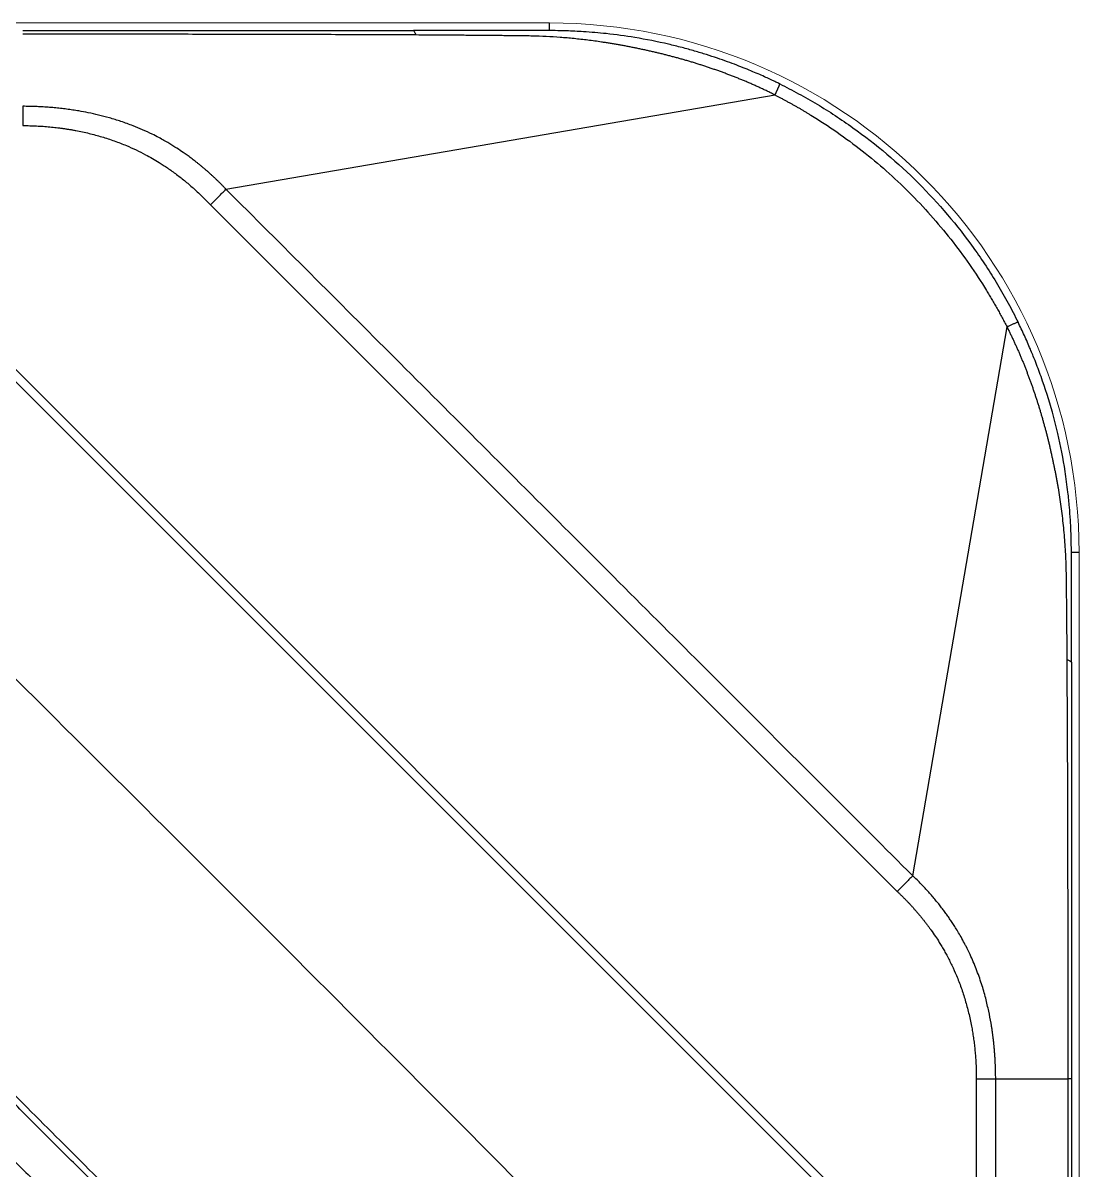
# Model space of a CAD drawing. Header units: inches. Extents: x 0 to 84, y -22 to 124.
# Drawn here: x 72.35 to 84.08, y 71.84 to 84.58 of the extents above; entities that cross this region are included whole.
import ezdxf

# ---------------------------------------------------------------- set-up
doc = ezdxf.new("R2010")
doc.units = ezdxf.units.IN
doc.header["$MEASUREMENT"] = 0
doc.layers.add('1', color=4, linetype='Continuous')

# ---------------------------------------------------------------- blocks, each defined once
blk = doc.blocks.new('2020 HS PILLOW')
at = {"layer": '1', "color": 2}
for points, knots in [([(5.803, -0.009), (4.052, -0.005), (0.184, 0.005), (-3.685, -0.004), (-5.803, -0.009)], [0, 0, 0, 0, 0.452479, 1, 1, 1, 1]), ([(5.803, -0.013), (5.576, -0.012), (5.121, -0.01), (4.438, -0.007), (3.755, -0.005), (3.072, -0.003), (2.39, -0.002), (1.707, -0.001), (1.024, 0), (0.341, 0), (-0.341, 0), (-1.024, 0), (-1.707, -0.001), (-2.39, -0.002), (-3.072, -0.003), (-3.755, -0.005), (-4.438, -0.007), (-5.121, -0.01), (-5.576, -0.012), (-5.803, -0.013)], [0, 0, 0, 0, 0.058824, 0.117648, 0.176472, 0.235295, 0.294119, 0.352942, 0.411765, 0.470588, 0.529412, 0.588235, 0.647058, 0.705881, 0.764705, 0.823528, 0.882352, 0.941176, 1, 1, 1, 1]), ([(-5.111, -0.993), (-5.012, -0.992), (-4.816, -0.99), (-4.521, -0.987), (-4.226, -0.985), (-3.929, -0.983), (-3.632, -0.98), (-3.334, -0.978), (-3.035, -0.977), (-2.735, -0.975), (-2.434, -0.973), (-2.133, -0.972), (-1.83, -0.971), (-1.527, -0.97), (-1.223, -0.969), (-0.919, -0.968), (-0.613, -0.968), (-0.307, -0.968), (0.091, -0.968), (0.579, -0.968), (1.155, -0.969), (1.729, -0.97), (2.3, -0.973), (2.867, -0.976), (3.432, -0.979), (3.994, -0.983), (4.553, -0.988), (4.925, -0.991), (5.111, -0.993)], [0, 0, 0, 0, 0.028776, 0.057631, 0.086566, 0.11558, 0.144673, 0.173846, 0.203098, 0.232429, 0.26184, 0.291331, 0.320902, 0.350552, 0.380282, 0.410091, 0.439981, 0.46995, 0.5, 0.556693, 0.613101, 0.669223, 0.725062, 0.780616, 0.835887, 0.890874, 0.945579, 1, 1, 1, 1]), ([(5.11, -1.442), (5.013, -1.441), (4.818, -1.439), (4.526, -1.437), (4.234, -1.435), (3.942, -1.432), (3.65, -1.43), (3.358, -1.428), (3.066, -1.427), (2.774, -1.425), (2.482, -1.424), (2.19, -1.423), (1.898, -1.421), (1.606, -1.42), (1.314, -1.42), (1.022, -1.419), (0.73, -1.419), (0.438, -1.418), (0.146, -1.418), (-0.146, -1.418), (-0.438, -1.418), (-0.73, -1.419), (-1.022, -1.419), (-1.314, -1.42), (-1.606, -1.42), (-1.898, -1.421), (-2.19, -1.423), (-2.482, -1.424), (-2.774, -1.425), (-3.066, -1.427), (-3.358, -1.428), (-3.65, -1.43), (-3.942, -1.432), (-4.234, -1.435), (-4.526, -1.437), (-4.818, -1.439), (-5.013, -1.441), (-5.11, -1.442)], [0, 0, 0, 0, 0.028576, 0.05715, 0.085725, 0.114298, 0.142871, 0.171443, 0.200015, 0.228587, 0.257158, 0.285728, 0.314298, 0.342868, 0.371438, 0.400008, 0.428577, 0.457146, 0.485715, 0.514285, 0.542854, 0.571423, 0.599992, 0.628562, 0.657132, 0.685702, 0.714272, 0.742842, 0.771413, 0.799985, 0.828557, 0.857129, 0.885702, 0.914275, 0.94285, 0.971424, 1, 1, 1, 1]), ([(-5.077, -4.758), (-3.411, -4.763), (-0.026, -4.774), (3.358, -4.763), (5.077, -4.758)], [0, 0, 0, 0, 0.492188, 1, 1, 1, 1])]:
    blk.add_open_spline(points, degree=3, knots=knots, dxfattribs=at)
blk = doc.blocks.new('2026 RELAY')
at = {"layer": '1', "linetype": 'Continuous', "lineweight": 18}
for p, q in [((5.882, 84.082), (78.2, 84.082)), ((84.082, 78.2), (84.082, 5.882))]:
    blk.add_line(p, q, dxfattribs=at)
at = {"layer": '1', "color": 3, "linetype": 'Continuous', "lineweight": 25}
for p, q in [((78.2, 83.997), (78.2, 84.082)), ((74.609, 82.235), (80.706, 83.282)), ((74.436, 82.062), (82.062, 74.436)), ((71.074, 81.297), (81.297, 71.074)), ((81.364, 71.141), (71.141, 81.364)), ((82.235, 74.609), (83.282, 80.706)), ((84.082, 78.2), (83.997, 78.2)), ((82.941, 72.354), (82.941, 14.122)), ((83.156, 14.122), (83.156, 72.354)), ((83.957, 72.354), (83.957, 14.122)), ((83.997, 72.354), (83.997, 14.122))]:
    blk.add_line(p, q, dxfattribs=at)
for points, knots in [([(72.354, 83.997), (73.077, 83.997), (73.8, 83.997), (75.245, 83.997), (75.967, 83.997), (76.69, 83.997)], [0, 0, 0, 0, 0.5, 0.5, 1, 1, 1, 1]), ([(78.2, 83.997), (78.126, 83.997), (78.001, 83.997), (77.818, 83.997), (77.641, 83.997), (77.389, 83.997), (77.131, 83.997), (76.879, 83.997), (76.753, 83.997), (76.69, 83.997)], [0, 0, 0, 0, 0.147856, 0.248963, 0.3637, 0.499028, 0.749578, 0.874968, 1, 1, 1, 1]), ([(76.69, 83.997), (76.695, 83.995), (76.699, 83.989), (76.709, 83.973), (76.713, 83.962), (76.718, 83.948)], [0, 0, 0, 0, 0.5, 0.5, 1, 1, 1, 1]), ([(80.758, 83.404), (80.744, 83.412), (80.712, 83.427), (80.661, 83.451), (80.602, 83.479), (80.534, 83.509), (80.457, 83.542), (80.372, 83.577), (80.278, 83.614), (80.175, 83.653), (80.063, 83.692), (79.941, 83.732), (79.811, 83.771), (79.67, 83.81), (79.45, 83.864), (79.17, 83.92), (78.854, 83.963), (78.6, 83.984), (78.41, 83.994), (78.284, 83.996), (78.221, 83.997), (78.2, 83.997)], [0, 0, 0, 0, 0.018127, 0.039587, 0.064382, 0.092512, 0.123981, 0.158791, 0.196947, 0.238452, 0.283305, 0.331503, 0.383041, 0.437908, 0.496106, 0.640691, 0.761011, 0.856978, 0.928767, 0.976457, 1, 1, 1, 1]), ([(76.718, 83.948), (76.586, 83.948), (76.321, 83.95), (75.924, 83.951), (75.527, 83.953), (75.131, 83.954), (74.734, 83.955), (74.337, 83.955), (73.94, 83.956), (73.544, 83.956), (73.147, 83.956), (72.751, 83.957), (72.486, 83.957), (72.354, 83.957)], [0, 0, 0, 0, 0.090957, 0.181908, 0.272848, 0.363777, 0.454698, 0.545617, 0.63653, 0.727427, 0.818304, 0.909159, 1, 1, 1, 1]), ([(80.706, 83.282), (80.693, 83.288), (80.666, 83.301), (80.627, 83.321), (80.587, 83.34), (80.547, 83.358), (80.507, 83.377), (80.467, 83.395), (80.427, 83.412), (80.386, 83.43), (80.346, 83.446), (80.305, 83.463), (80.265, 83.479), (80.224, 83.495), (80.183, 83.511), (80.142, 83.526), (80.101, 83.541), (80.06, 83.556), (80.018, 83.57), (79.977, 83.584), (79.936, 83.598), (79.894, 83.612), (79.852, 83.625), (79.811, 83.638), (79.769, 83.651), (79.727, 83.663), (79.685, 83.675), (79.643, 83.687), (79.6, 83.699), (79.558, 83.71), (79.516, 83.721), (79.473, 83.732), (79.43, 83.742), (79.388, 83.753), (79.345, 83.763), (79.302, 83.772), (79.259, 83.782), (79.216, 83.791), (79.173, 83.8), (79.129, 83.809), (79.086, 83.817), (79.042, 83.826), (78.999, 83.834), (78.955, 83.841), (78.911, 83.849), (78.868, 83.856), (78.824, 83.863), (78.744, 83.875), (78.627, 83.891), (78.474, 83.908), (78.32, 83.922), (78.166, 83.931), (78.039, 83.936), (77.94, 83.938), (77.87, 83.939), (77.8, 83.939), (77.729, 83.94), (77.659, 83.941), (77.589, 83.942), (77.518, 83.942), (77.447, 83.943), (77.377, 83.944), (77.306, 83.944), (77.173, 83.945), (76.977, 83.946), (76.804, 83.947), (76.718, 83.948)], [0, 0, 0, 0, 0.0108129, 0.0216126, 0.0323998, 0.0431755, 0.0539403, 0.0646951, 0.0754405, 0.0861774, 0.0969066, 0.1076288, 0.1183447, 0.1290553, 0.1397613, 0.1504634, 0.1611626, 0.1718595, 0.182555, 0.1932499, 0.2039451, 0.2146414, 0.2253396, 0.2360405, 0.2467452, 0.2574543, 0.2681682, 0.2788871, 0.2896113, 0.3003412, 0.3110771, 0.3218193, 0.3325683, 0.3433244, 0.3540882, 0.3648601, 0.3756406, 0.38643, 0.3972282, 0.4080353, 0.4188512, 0.429676, 0.4405098, 0.4513528, 0.4622052, 0.4730672, 0.4839391, 0.4948212, 0.5324414, 0.5701668, 0.6079771, 0.6458539, 0.6837779, 0.700988, 0.7181803, 0.7353701, 0.7525729, 0.7697969, 0.787038, 0.8042908, 0.8215503, 0.8388143, 0.8560822, 0.8733538, 0.936697, 1, 1, 1, 1]), ([(80.706, 83.282), (80.707, 83.284), (80.709, 83.29), (80.713, 83.298), (80.717, 83.306), (80.72, 83.313), (80.724, 83.321), (80.727, 83.328), (80.73, 83.335), (80.734, 83.342), (80.737, 83.349), (80.739, 83.356), (80.742, 83.362), (80.745, 83.369), (80.749, 83.377), (80.752, 83.385), (80.754, 83.391), (80.756, 83.396), (80.757, 83.4), (80.758, 83.403), (80.758, 83.404), (80.758, 83.404)], [0, 0, 0, 0, 0.039309, 0.078968, 0.118997, 0.159423, 0.200269, 0.241556, 0.283308, 0.32555, 0.368311, 0.411625, 0.455522, 0.50004, 0.575145, 0.648739, 0.721004, 0.792111, 0.862213, 0.931463, 1, 1, 1, 1]), ([(80.758, 83.404), (80.793, 83.387), (80.829, 83.369), (80.898, 83.333), (80.933, 83.315), (81.037, 83.259), (81.105, 83.22), (81.308, 83.098), (81.441, 83.011), (81.83, 82.733), (82.072, 82.528), (82.523, 82.078), (82.729, 81.835), (83.007, 81.447), (83.095, 81.314), (83.217, 81.109), (83.257, 81.04), (83.314, 80.935), (83.332, 80.9), (83.369, 80.83), (83.387, 80.794), (83.404, 80.758)], [0, 0, 0, 0, 0.03125, 0.03125, 0.0625, 0.0625, 0.125, 0.125, 0.25, 0.25, 0.5, 0.5, 0.75, 0.75, 0.875, 0.875, 0.9375, 0.9375, 0.96875, 0.96875, 1, 1, 1, 1]), ([(80.706, 83.282), (80.716, 83.276), (80.737, 83.266), (80.768, 83.249), (80.799, 83.233), (80.83, 83.216), (80.861, 83.199), (80.892, 83.182), (80.923, 83.165), (80.953, 83.148), (80.984, 83.13), (81.014, 83.112), (81.045, 83.094), (81.075, 83.076), (81.193, 83.004), (81.397, 82.871), (81.676, 82.664), (81.944, 82.441), (82.197, 82.202), (82.436, 81.949), (82.66, 81.682), (82.867, 81.402), (83.005, 81.192), (83.085, 81.06), (83.115, 81.01), (83.144, 80.96), (83.172, 80.91), (83.2, 80.859), (83.228, 80.808), (83.255, 80.757), (83.273, 80.723), (83.282, 80.706)], [0, 0, 0, 0, 0.009431, 0.018933, 0.028465, 0.037988, 0.047496, 0.056999, 0.066504, 0.076018, 0.08554, 0.095069, 0.104605, 0.114146, 0.123693, 0.217115, 0.311105, 0.405006, 0.499039, 0.593064, 0.686961, 0.781011, 0.874897, 0.890535, 0.906172, 0.921804, 0.937431, 0.953055, 0.968714, 0.98441, 1, 1, 1, 1]), ([(74.609, 82.235), (74.601, 82.244), (74.584, 82.261), (74.559, 82.287), (74.534, 82.312), (74.509, 82.336), (74.484, 82.36), (74.46, 82.383), (74.435, 82.405), (74.411, 82.427), (74.386, 82.448), (74.362, 82.469), (74.338, 82.489), (74.315, 82.508), (74.291, 82.527), (74.268, 82.545), (74.245, 82.563), (74.222, 82.58), (74.2, 82.597), (74.178, 82.613), (74.156, 82.628), (74.118, 82.654), (74.059, 82.694), (73.969, 82.75), (73.877, 82.802), (73.745, 82.869), (73.605, 82.93), (73.446, 82.988), (73.317, 83.028), (73.196, 83.059), (73.083, 83.085), (72.988, 83.102), (72.907, 83.115), (72.839, 83.125), (72.771, 83.133), (72.702, 83.14), (72.633, 83.146), (72.563, 83.15), (72.494, 83.153), (72.424, 83.155), (72.377, 83.156), (72.354, 83.156)], [0, 0, 0, 0, 0.014493, 0.028778, 0.042853, 0.056719, 0.070377, 0.083826, 0.097066, 0.110098, 0.122921, 0.135536, 0.147942, 0.16014, 0.17213, 0.183911, 0.195484, 0.206849, 0.218005, 0.228954, 0.239693, 0.250225, 0.283257, 0.325124, 0.376189, 0.410488, 0.50228, 0.559199, 0.612792, 0.662838, 0.709127, 0.75147, 0.778779, 0.806208, 0.833739, 0.861354, 0.889033, 0.916756, 0.944505, 0.972259, 1, 1, 1, 1]), ([(72.354, 83.156), (72.354, 83.146), (72.354, 83.133), (72.354, 83.103), (72.354, 83.086), (72.354, 83.047), (72.354, 83.026), (72.354, 82.984), (72.354, 82.962), (72.354, 82.941)], [0, 0, 0, 0, 0.25, 0.25, 0.5, 0.5, 0.75, 0.75, 1, 1, 1, 1]), ([(72.354, 82.941), (72.367, 82.941), (72.392, 82.941), (72.429, 82.941), (72.466, 82.94), (72.504, 82.938), (72.541, 82.936), (72.578, 82.934), (72.615, 82.931), (72.652, 82.928), (72.688, 82.924), (72.725, 82.92), (72.761, 82.916), (72.798, 82.911), (72.834, 82.905), (72.87, 82.9), (72.906, 82.894), (72.979, 82.88), (73.088, 82.857), (73.23, 82.818), (73.369, 82.773), (73.495, 82.724), (73.611, 82.672), (73.707, 82.624), (73.792, 82.577), (73.858, 82.538), (73.913, 82.503), (73.961, 82.471), (74.01, 82.436), (74.061, 82.399), (74.111, 82.36), (74.16, 82.321), (74.208, 82.28), (74.256, 82.239), (74.302, 82.196), (74.348, 82.152), (74.393, 82.108), (74.422, 82.077), (74.436, 82.062)], [0, 0, 0, 0, 0.016119, 0.032196, 0.048233, 0.064233, 0.080197, 0.096128, 0.112029, 0.1279, 0.143744, 0.159564, 0.175362, 0.19114, 0.2069, 0.222644, 0.238375, 0.254095, 0.318209, 0.381466, 0.444038, 0.506102, 0.556378, 0.606779, 0.644304, 0.68189, 0.705095, 0.729688, 0.755683, 0.782919, 0.810102, 0.837246, 0.864363, 0.891466, 0.918568, 0.945682, 0.972822, 1, 1, 1, 1]), ([(74.436, 82.062), (74.466, 82.091), (74.495, 82.121), (74.554, 82.179), (74.582, 82.208), (74.609, 82.235)], [0, 0, 0, 0, 0.5, 0.5, 1, 1, 1, 1]), ([(82.235, 74.609), (81.926, 74.919), (81.301, 75.543), (80.357, 76.488), (79.395, 77.45), (78.102, 78.743), (76.505, 80.34), (75.234, 81.611), (74.609, 82.235)], [0, 0, 0, 0, 0.121715, 0.245643, 0.371749, 0.5, 0.754357, 1, 1, 1, 1]), ([(83.404, 80.758), (83.404, 80.758), (83.404, 80.758), (83.403, 80.758), (83.402, 80.758), (83.4, 80.757), (83.398, 80.757), (83.396, 80.756), (83.391, 80.754), (83.383, 80.751), (83.369, 80.745), (83.354, 80.739), (83.339, 80.732), (83.324, 80.726), (83.309, 80.719), (83.295, 80.712), (83.286, 80.708), (83.282, 80.706)], [0, 0, 0, 0, 0.035288, 0.070497, 0.105642, 0.140738, 0.1758, 0.210844, 0.245884, 0.371054, 0.499986, 0.602402, 0.69705, 0.784128, 0.863692, 0.935688, 1, 1, 1, 1]), ([(83.282, 80.706), (83.288, 80.693), (83.3, 80.669), (83.318, 80.632), (83.336, 80.595), (83.353, 80.558), (83.37, 80.521), (83.387, 80.484), (83.404, 80.446), (83.42, 80.409), (83.436, 80.371), (83.452, 80.334), (83.467, 80.296), (83.482, 80.258), (83.497, 80.22), (83.511, 80.182), (83.526, 80.144), (83.54, 80.106), (83.553, 80.067), (83.567, 80.029), (83.58, 79.99), (83.593, 79.952), (83.606, 79.913), (83.618, 79.874), (83.631, 79.836), (83.643, 79.797), (83.654, 79.758), (83.666, 79.719), (83.677, 79.679), (83.688, 79.64), (83.699, 79.601), (83.71, 79.561), (83.72, 79.522), (83.73, 79.482), (83.74, 79.443), (83.75, 79.403), (83.759, 79.363), (83.768, 79.323), (83.777, 79.283), (83.786, 79.243), (83.794, 79.203), (83.803, 79.163), (83.811, 79.122), (83.819, 79.082), (83.826, 79.042), (83.834, 79.001), (83.841, 78.96), (83.852, 78.899), (83.865, 78.815), (83.88, 78.711), (83.894, 78.606), (83.906, 78.5), (83.916, 78.394), (83.924, 78.288), (83.931, 78.182), (83.935, 78.075), (83.937, 77.969), (83.939, 77.862), (83.94, 77.756), (83.941, 77.649), (83.942, 77.543), (83.943, 77.436), (83.944, 77.33), (83.945, 77.223), (83.946, 77.116), (83.946, 77.045), (83.946, 77.01)], [0, 0, 0, 0, 0.010827, 0.021642, 0.032447, 0.043241, 0.054027, 0.064804, 0.075573, 0.086334, 0.097089, 0.107838, 0.118581, 0.129319, 0.140054, 0.150784, 0.161512, 0.172238, 0.182962, 0.193686, 0.204409, 0.215133, 0.225857, 0.236584, 0.247314, 0.258046, 0.268782, 0.279522, 0.290266, 0.301015, 0.311768, 0.322525, 0.333288, 0.344057, 0.354832, 0.365613, 0.376401, 0.387196, 0.397998, 0.408807, 0.419623, 0.430447, 0.441278, 0.452116, 0.462963, 0.473817, 0.48468, 0.495551, 0.523372, 0.551246, 0.579169, 0.607136, 0.635144, 0.663186, 0.691254, 0.719334, 0.747398, 0.775425, 0.803441, 0.831487, 0.859563, 0.887655, 0.915749, 0.943841, 0.971926, 1, 1, 1, 1]), ([(83.997, 78.2), (83.997, 78.219), (83.996, 78.265), (83.995, 78.344), (83.992, 78.445), (83.986, 78.567), (83.975, 78.711), (83.957, 78.892), (83.92, 79.166), (83.862, 79.463), (83.773, 79.814), (83.687, 80.084), (83.6, 80.315), (83.549, 80.442), (83.509, 80.534), (83.475, 80.61), (83.44, 80.684), (83.416, 80.734), (83.404, 80.758)], [0, 0, 0, 0, 0.021595, 0.051443, 0.089535, 0.135868, 0.190438, 0.253267, 0.341331, 0.503915, 0.59523, 0.75186, 0.823976, 0.87561, 0.906754, 0.937873, 0.968955, 1, 1, 1, 1]), ([(83.997, 76.982), (83.997, 77.083), (83.997, 77.287), (83.997, 77.553), (83.997, 77.785), (83.997, 77.987), (83.997, 78.128), (83.997, 78.2)], [0, 0, 0, 0, 0.249826, 0.5006513, 0.6545252, 0.8210228, 1, 1, 1, 1]), ([(83.946, 77.01), (83.947, 76.88), (83.948, 76.622), (83.95, 76.233), (83.952, 75.845), (83.953, 75.457), (83.954, 75.069), (83.955, 74.681), (83.956, 74.293), (83.956, 73.905), (83.956, 73.517), (83.956, 73.13), (83.957, 72.742), (83.957, 72.483), (83.957, 72.354)], [0, 0, 0, 0, 0.083382, 0.166757, 0.250122, 0.333476, 0.416821, 0.500163, 0.583505, 0.666838, 0.750156, 0.833454, 0.916733, 1, 1, 1, 1]), ([(83.946, 77.01), (83.961, 77.005), (83.972, 77), (83.989, 76.991), (83.994, 76.986), (83.997, 76.982)], [0, 0, 0, 0, 0.5, 0.5, 1, 1, 1, 1]), ([(83.997, 76.982), (83.997, 76.21), (83.997, 75.439), (83.997, 73.897), (83.997, 73.126), (83.997, 72.354)], [0, 0, 0, 0, 0.5, 0.5, 1, 1, 1, 1]), ([(74.778, 69.655), (74.535, 69.899), (74.047, 70.388), (73.316, 71.12), (72.584, 71.852), (71.852, 72.584), (71.12, 73.316), (70.388, 74.047), (69.899, 74.535), (69.655, 74.778)], [0, 0, 0, 0, 0.142857, 0.285714, 0.428571, 0.571429, 0.714286, 0.857143, 1, 1, 1, 1]), ([(82.235, 74.609), (82.208, 74.582), (82.179, 74.553), (82.121, 74.495), (82.091, 74.466), (82.062, 74.436)], [0, 0, 0, 0, 0.5, 0.5, 1, 1, 1, 1]), ([(83.156, 72.354), (83.156, 72.367), (83.156, 72.393), (83.155, 72.432), (83.154, 72.471), (83.153, 72.51), (83.151, 72.549), (83.149, 72.588), (83.146, 72.627), (83.143, 72.666), (83.14, 72.704), (83.136, 72.743), (83.132, 72.781), (83.127, 72.82), (83.122, 72.858), (83.117, 72.896), (83.111, 72.934), (83.1, 73.004), (83.079, 73.109), (83.045, 73.255), (83, 73.412), (82.942, 73.574), (82.883, 73.713), (82.837, 73.807), (82.803, 73.872), (82.773, 73.928), (82.737, 73.99), (82.704, 74.044), (82.673, 74.09), (82.645, 74.132), (82.617, 74.172), (82.587, 74.213), (82.556, 74.254), (82.523, 74.297), (82.488, 74.34), (82.451, 74.383), (82.412, 74.428), (82.371, 74.473), (82.328, 74.518), (82.282, 74.564), (82.251, 74.594), (82.235, 74.609)], [0, 0, 0, 0, 0.015521, 0.031048, 0.046579, 0.062109, 0.077635, 0.093155, 0.108664, 0.124159, 0.139637, 0.155095, 0.170528, 0.185934, 0.20131, 0.216651, 0.231956, 0.247219, 0.300924, 0.360674, 0.426083, 0.496728, 0.565544, 0.606958, 0.621872, 0.653859, 0.682452, 0.707745, 0.729833, 0.748751, 0.768119, 0.788181, 0.808938, 0.830388, 0.852533, 0.875373, 0.898907, 0.923137, 0.948062, 0.973683, 1, 1, 1, 1]), ([(82.062, 74.436), (82.07, 74.428), (82.086, 74.413), (82.11, 74.39), (82.134, 74.366), (82.158, 74.342), (82.181, 74.318), (82.204, 74.294), (82.227, 74.269), (82.249, 74.244), (82.271, 74.219), (82.293, 74.193), (82.315, 74.167), (82.336, 74.141), (82.357, 74.115), (82.377, 74.089), (82.398, 74.062), (82.418, 74.035), (82.448, 73.993), (82.486, 73.939), (82.526, 73.877), (82.559, 73.823), (82.586, 73.775), (82.624, 73.706), (82.67, 73.615), (82.724, 73.496), (82.774, 73.366), (82.819, 73.228), (82.857, 73.085), (82.883, 72.967), (82.899, 72.876), (82.909, 72.811), (82.918, 72.747), (82.925, 72.682), (82.931, 72.617), (82.936, 72.552), (82.939, 72.486), (82.941, 72.42), (82.941, 72.376), (82.941, 72.354)], [0, 0, 0, 0, 0.0144526, 0.0288927, 0.0433223, 0.0577433, 0.0721577, 0.0865674, 0.1009744, 0.1153806, 0.129788, 0.1441985, 0.1586141, 0.1730367, 0.1874683, 0.2019108, 0.2163662, 0.2308363, 0.2453232, 0.2825256, 0.3165541, 0.3402971, 0.3640543, 0.387836, 0.4413688, 0.4948823, 0.5570226, 0.6196784, 0.6830278, 0.7472433, 0.7750512, 0.8028996, 0.8308009, 0.8587673, 0.886811, 0.9149442, 0.9431789, 0.9715269, 1, 1, 1, 1]), ([(82.941, 72.354), (82.962, 72.354), (82.984, 72.354), (83.026, 72.354), (83.047, 72.354), (83.086, 72.354), (83.103, 72.354), (83.133, 72.354), (83.146, 72.354), (83.156, 72.354)], [0, 0, 0, 0, 0.25, 0.25, 0.5, 0.5, 0.75, 0.75, 1, 1, 1, 1]), ([(83.156, 72.354), (83.321, 72.354), (83.472, 72.354), (83.741, 72.354), (83.858, 72.354), (83.957, 72.354)], [0, 0, 0, 0, 0.5, 0.5, 1, 1, 1, 1])]:
    blk.add_open_spline(points, degree=3, knots=knots, dxfattribs=at)
at = {"layer": '1', "linetype": 'Continuous', "lineweight": 18}
blk.add_open_spline([(84.082, 78.2), (84.082, 81.449), (81.449, 84.082), (78.2, 84.082)], degree=3, dxfattribs=at)
at = {"layer": '1', "color": 3, "linetype": 'Continuous', "lineweight": 25}
blk.add_open_spline([(83.997, 72.354), (83.993, 72.354), (83.979, 72.354), (83.957, 72.354)], degree=3, dxfattribs=at)
at = {"layer": '1', "color": 3, "xscale": -1, "rotation": 135.0000000000002}
blk.add_blockref('2020 HS PILLOW', (71.164, 71.168), dxfattribs=at)

msp = doc.modelspace()

# ---------------------------------------------------------------- block references
msp.add_blockref('2026 RELAY', (0, 0.5))

doc.saveas('drawing.dxf')
